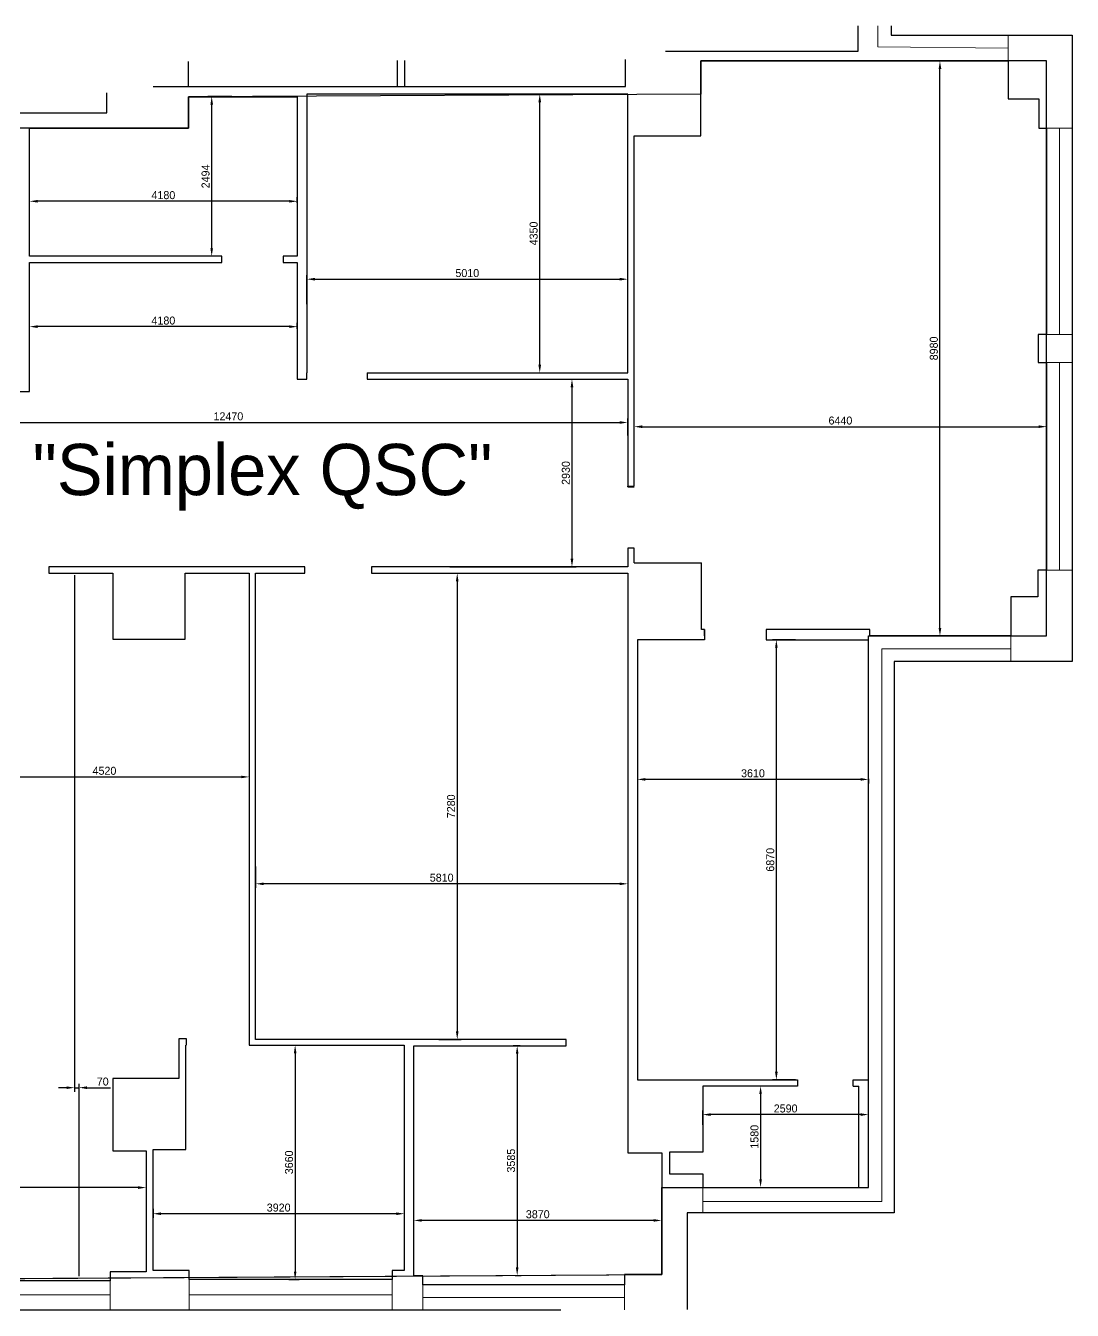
# Model space of a CAD drawing. Header units: millimetres. Extents: x 1227527 to 1255947, y -285579 to -258224.
# Drawn here: x 1239607 to 1255947, y -285579 to -265519 of the extents above; entities that cross this region are included whole.
import ezdxf

# ---------------------------------------------------------------- set-up
doc = ezdxf.new("R2010")
doc.units = ezdxf.units.MM
doc.layers.add('OFFICE_BOUNDARY', color=3, linetype='Continuous')

msp = doc.modelspace()

# ---------------------------------------------------------------- linework, layer by layer
for p, q in [((1252602, -265919), (1252602, -265519)), ((1253122, -265519), (1253122, -265669)), ((1253122, -265669), (1255947, -265669)), ((1255947, -265669), (1255947, -275449)), ((1249597, -265919), (1252602, -265919)), ((1242143, -266079), (1242143, -266469)), ((1245413, -266469), (1245413, -266063)), ((1245522, -266062), (1245522, -266469)), ((1248972, -266469), (1248972, -266045)), ((1240872, -266878), (1240872, -266569)), ((1242143, -266469), (1245413, -266469)), ((1245522, -266469), (1248972, -266469)), ((1236452, -266878), (1240872, -266878)), ((1255947, -275449), (1253167, -275449)), ((1253167, -275449), (1253167, -284059)), ((1253167, -284059), (1249937, -284059)), ((1249937, -284059), (1249937, -285567)), ((1247964, -285579), (1233237, -285579))]:
    msp.add_line(p, q)
at = {"color": 1, "lineweight": 30}
for p, q in [((1252602, -265919), (1252602, -265519)), ((1249597, -265919), (1252602, -265919)), ((1248972, -266469), (1248972, -266045)), ((1255547, -266069), (1250147, -266069)), ((1250147, -266069), (1250147, -266589)), ((1255547, -275049), (1255547, -266069)), ((1240872, -266878), (1240872, -266569)), ((1241597, -266469), (1248972, -266469)), ((1250147, -266589), (1242147, -266629)), ((1242147, -266629), (1242147, -267119)), ((1236452, -266878), (1240872, -266878)), ((1242147, -267119), (1236547, -267119)), ((1252767, -283659), (1252767, -275049)), ((1252767, -275049), (1255547, -275049)), ((1249537, -285019), (1249537, -283659)), ((1249537, -283659), (1252767, -283659)), ((1233787, -285119), (1249537, -285019))]:
    msp.add_line(p, q, dxfattribs=at)
at = {"color": 5, "lineweight": 5}
for p, q in [((1252911, -265519), (1252911, -265850)), ((1252911, -265850), (1254947, -265869)), ((1254987, -275249), (1252976, -275249)), ((1252976, -275249), (1252976, -283880)), ((1252976, -283880), (1250177, -283880))]:
    msp.add_line(p, q, dxfattribs=at)
at = {"color": 0, "lineweight": -2, "transparency": 16777216}
for p, q in [((1253856, -266069), (1253819, -266069)), ((1253881, -274924), (1253881, -266194)), ((1247651, -266589), (1247695, -266589)), ((1242824, -266626), (1242449, -266626)), ((1242511, -268994), (1242511, -266751)), ((1247633, -270814), (1247633, -266714)), ((1239667, -268283), (1239667, -268199)), ((1243847, -268283), (1243847, -268199)), ((1243722, -268261), (1239792, -268261)), ((1242636, -269119), (1242449, -269119)), ((1243997, -269870), (1243997, -269416)), ((1244122, -269478), (1248882, -269478)), ((1249007, -269870), (1249007, -269416)), ((1239667, -270193), (1239667, -270157)), ((1243847, -270254), (1243847, -270157)), ((1243722, -270219), (1239792, -270219)), ((1247651, -270939), (1247695, -270939)), ((1246389, -271039), (1248199, -271039)), ((1248136, -271164), (1248136, -273844)), ((1236662, -271716), (1248882, -271716)), ((1249007, -271918), (1249007, -271653)), ((1249107, -272094), (1249107, -271718)), ((1249232, -271781), (1255422, -271781)), ((1255547, -272094), (1255547, -271718)), ((1246231, -273969), (1248199, -273969)), ((1240370, -274101), (1240370, -282166)), ((1246060, -274069), (1246407, -274069)), ((1246345, -274194), (1246345, -281224)), ((1251626, -275109), (1251265, -275109)), ((1253856, -275049), (1253819, -275049)), ((1251327, -281854), (1251327, -275234)), ((1243097, -276847), (1243097, -277313)), ((1238702, -277250), (1242972, -277250)), ((1249157, -277281), (1249157, -277352)), ((1252642, -277289), (1249282, -277289)), ((1252767, -277281), (1252767, -277352)), ((1243197, -278648), (1243197, -278982)), ((1249007, -278648), (1249007, -278982)), ((1248882, -278919), (1243322, -278919)), ((1243714, -281439), (1243877, -281439)), ((1246060, -281349), (1246407, -281349)), ((1243814, -281564), (1243814, -284974)), ((1247328, -281449), (1247218, -281449)), ((1247281, -281574), (1247281, -284909)), ((1240440, -285046), (1240440, -282041)), ((1251626, -281979), (1251265, -281979)), ((1240245, -282103), (1240120, -282103)), ((1240370, -282103), (1240440, -282103)), ((1240565, -282103), (1240930, -282103)), ((1251058, -282079), (1251018, -282079)), ((1251081, -282204), (1251081, -283534)), ((1250177, -282682), (1250177, -282461)), ((1252642, -282523), (1250302, -282523)), ((1252767, -282682), (1252767, -282461)), ((1241487, -283642), (1241487, -283726)), ((1241362, -283663), (1233912, -283663)), ((1251037, -283659), (1251143, -283659)), ((1241597, -283997), (1241597, -284134)), ((1245517, -283997), (1245517, -284134)), ((1245392, -284071), (1241722, -284071)), ((1245667, -284171), (1245667, -284113)), ((1249412, -284176), (1245792, -284176)), ((1249537, -284171), (1249537, -284113)), ((1247247, -285034), (1247343, -285034)), ((1243714, -285099), (1243877, -285099))]:
    msp.add_line(p, q, dxfattribs=at)
at = {"lineweight": 5}
msp.add_line((1248957, -285179), (1248957, -285573), dxfattribs=at)
for points in [[(1254947, -266069), (1254947, -265669)], [(1255547, -267119), (1255947, -267119)], [(1255547, -270339), (1255947, -270339)], [(1255547, -270779), (1255947, -270779)], [(1255547, -274019), (1255947, -274019)], [(1254987, -275049), (1254987, -275449)], [(1250177, -283659), (1250177, -284059)], [(1240927, -285119), (1240927, -285579)], [(1242157, -285099), (1242157, -285579)], [(1245327, -285099), (1245327, -285579)], [(1245807, -285179), (1245807, -285579)]]:
    msp.add_lwpolyline(points, dxfattribs=at)
for points in [[(1249007, -272719), (1249007, -272709), (1249107, -272709), (1249107, -267239), (1250147, -267239), (1250147, -266069), (1254947, -266069), (1254947, -266659), (1255427, -266659), (1255427, -267119), (1255547, -267119), (1255547, -270339), (1255417, -270339), (1255417, -270779), (1255547, -270779), (1255547, -274019), (1255407, -274019), (1255407, -274439), (1254987, -274439), (1254987, -275049), (1252787, -275049), (1252787, -274949), (1251167, -274949), (1251167, -275049)], [(1244937, -270939), (1249007, -270939), (1249007, -266589), (1243997, -266589), (1243997, -270939)], [(1242667, -269119), (1239667, -269119), (1239667, -267119), (1242147, -267119), (1242147, -266629), (1243847, -266629), (1243847, -269119), (1243627, -269119)], [(1237877, -271129), (1237877, -271229), (1239667, -271229), (1239667, -269219), (1242667, -269219), (1242667, -269119)], [(1243627, -269119), (1243627, -269219), (1243847, -269219), (1243847, -271039), (1243997, -271039), (1243997, -270939)], [(1244937, -270939), (1244937, -271039), (1249007, -271039), (1249007, -272719), (1249107, -272719)], [(1249107, -273909), (1249107, -273679), (1249007, -273679)], [(1249107, -273679), (1249007, -273679)], [(1249007, -273679), (1249007, -273969)], [(1243967, -274069), (1243967, -273969), (1239967, -273969), (1239967, -274069)], [(1249007, -273969), (1245007, -273969), (1245007, -274069)], [(1249107, -273909), (1250157, -273909)], [(1250207, -275049), (1250207, -274949), (1250157, -274949), (1250157, -273909)], [(1239967, -274069), (1240967, -274069), (1240967, -275099), (1242097, -275099), (1242097, -274069), (1243097, -274069), (1243097, -275099), (1243097, -281339), (1243097, -281439)], [(1248047, -281449), (1248047, -281349), (1243197, -281349), (1243197, -274069), (1243967, -274069)], [(1245007, -274069), (1249007, -274069), (1249007, -281349), (1249007, -281449)], [(1250207, -274949), (1250207, -275109), (1249157, -275109), (1249157, -281979), (1251657, -281979), (1251657, -282079)], [(1251167, -274949), (1251167, -275109), (1252767, -275109)], [(1252527, -282079), (1252527, -281979), (1252767, -281979), (1252767, -275109)], [(1242117, -281439), (1242117, -281339), (1241997, -281339), (1241997, -281959), (1240967, -281959), (1240967, -283089), (1241487, -283089), (1241487, -284979), (1240927, -284979), (1240927, -285119), (1237757, -285119), (1237757, -284999), (1237327, -284999), (1237327, -285119), (1234147, -285119), (1234147, -285009), (1233887, -285009), (1233887, -283079), (1234097, -283079), (1234097, -281809), (1233867, -281809), (1233867, -278329)], [(1245327, -285099), (1242157, -285099), (1242157, -284959), (1241597, -284959), (1241597, -283069), (1242107, -283069), (1242107, -281439)], [(1243097, -281439), (1245517, -281439), (1245517, -284959), (1245327, -284959), (1245327, -285099)], [(1249007, -281449), (1249007, -283119), (1249537, -283119), (1249537, -285019), (1248957, -285019), (1248957, -285179), (1245807, -285179), (1245807, -285039), (1245667, -285039), (1245667, -281449), (1248047, -281449)], [(1251657, -282079), (1250177, -282079), (1250177, -283109), (1249657, -283109), (1249657, -283449), (1250177, -283449), (1250177, -283659), (1252617, -283659), (1252617, -282079)], [(1252527, -282079), (1252617, -282079)]]:
    msp.add_lwpolyline(points)
at = {"color": 5, "lineweight": 5}
for points in [[(1255747, -267119), (1255747, -270339)], [(1255747, -270779), (1255747, -274019)], [(1240927, -285339), (1237757, -285339)], [(1245327, -285339), (1242157, -285339)], [(1245807, -285379), (1248957, -285379)]]:
    msp.add_lwpolyline(points, dxfattribs=at)
at = {"color": 0, "transparency": 16777216}
for points in [[(1253860, -266194), (1253902, -266194), (1253881, -266069)], [(1247612, -266714), (1247654, -266714), (1247633, -266589)], [(1242491, -266751), (1242532, -266751), (1242511, -266626)], [(1239792, -268241), (1239792, -268282), (1239667, -268261)], [(1243722, -268241), (1243722, -268282), (1243847, -268261)], [(1242491, -268994), (1242532, -268994), (1242511, -269119)], [(1244122, -269457), (1244122, -269499), (1243997, -269478)], [(1248882, -269457), (1248882, -269499), (1249007, -269478)], [(1239792, -270198), (1239792, -270240), (1239667, -270219)], [(1243722, -270198), (1243722, -270240), (1243847, -270219)], [(1247612, -270814), (1247654, -270814), (1247633, -270939)], [(1248115, -271164), (1248157, -271164), (1248136, -271039)], [(1248882, -271695), (1248882, -271736), (1249007, -271716)], [(1249232, -271760), (1249232, -271802), (1249107, -271781)], [(1255422, -271760), (1255422, -271802), (1255547, -271781)], [(1248115, -273844), (1248157, -273844), (1248136, -273969)], [(1246324, -274194), (1246365, -274194), (1246345, -274069)], [(1253860, -274924), (1253902, -274924), (1253881, -275049)], [(1251306, -275234), (1251348, -275234), (1251327, -275109)], [(1242972, -277230), (1242972, -277271), (1243097, -277250)], [(1249282, -277268), (1249282, -277310), (1249157, -277289)], [(1252642, -277268), (1252642, -277310), (1252767, -277289)], [(1243322, -278899), (1243322, -278940), (1243197, -278919)], [(1248882, -278899), (1248882, -278940), (1249007, -278919)], [(1246324, -281224), (1246365, -281224), (1246345, -281349)], [(1243794, -281564), (1243835, -281564), (1243814, -281439)], [(1247260, -281574), (1247301, -281574), (1247281, -281449)], [(1251306, -281854), (1251348, -281854), (1251327, -281979)], [(1240245, -282082), (1240245, -282124), (1240370, -282103)], [(1240565, -282082), (1240565, -282124), (1240440, -282103)], [(1251060, -282204), (1251101, -282204), (1251081, -282079)], [(1250302, -282502), (1250302, -282544), (1250177, -282523)], [(1252642, -282502), (1252642, -282544), (1252767, -282523)], [(1241362, -283642), (1241362, -283684), (1241487, -283663)], [(1251060, -283534), (1251101, -283534), (1251081, -283659)], [(1241722, -284050), (1241722, -284092), (1241597, -284071)], [(1245392, -284050), (1245392, -284092), (1245517, -284071)], [(1245792, -284155), (1245792, -284196), (1245667, -284176)], [(1249412, -284155), (1249412, -284196), (1249537, -284176)], [(1243794, -284974), (1243835, -284974), (1243814, -285099)], [(1247260, -284909), (1247301, -284909), (1247281, -285034)]]:
    msp.add_solid(points, dxfattribs=at)
at = {"layer": 'OFFICE_BOUNDARY'}
msp.add_lwpolyline([(1233787, -275089), (1233787, -285119), (1249537, -285019), (1249537, -283659), (1252767, -283659), (1252767, -275049), (1255547, -275049), (1255547, -266069), (1250147, -266069), (1250147, -266589), (1242147, -266629), (1242147, -267119), (1236547, -267119), (1236547, -272669), (1236387, -272669), (1236387, -273719), (1236387, -274389), (1233787, -274389), (1233787, -275089)], close=True, dxfattribs=at)

# ---------------------------------------------------------------- texts
at = {"color": 0, "transparency": 16777216, "char_height": 125, "attachment_point": 5, "rotation": 90}
for s, insert in [('2494', (1242416, -267873)), ('4350', (1247538, -268764)), ('8980', (1253786, -270559)), ('2930', (1248041, -272504)), ('7280', (1246249, -277709)), ('6870', (1251232, -278544)), ('1580', (1250986, -282869)), ('3660', (1243719, -283269)), ('3585', (1247185, -283242))]:
    msp.add_mtext(s, dxfattribs=dict(at, insert=insert))
at = {"color": 0, "transparency": 16777216, "char_height": 125, "attachment_point": 5}
for s, insert in [('4180', (1241757, -268166)), ('5010', (1246502, -269383)), ('4180', (1241757, -270124)), ('12470', (1242772, -271620)), ('6440', (1252327, -271686)), ('4520', (1240837, -277155)), ('3610', (1250962, -277194)), ('5810', (1246102, -278824)), ('70', (1240810, -282008)), ('2590', (1251472, -282428)), ('3920', (1243557, -283976)), ('3870', (1247602, -284080))]:
    msp.add_mtext(s, dxfattribs=dict(at, insert=insert))
at = {"color": 1, "lineweight": 30, "insert": (1236742, -272050), "char_height": 800, "attachment_point": 1}
msp.add_mtext_dynamic_manual_height_columns('\\A1;          "Simplex QSC"   \\P     ', width=25301.6, gutter_width=12.5, heights=[-2148], dxfattribs=at)

doc.saveas('drawing.dxf')
